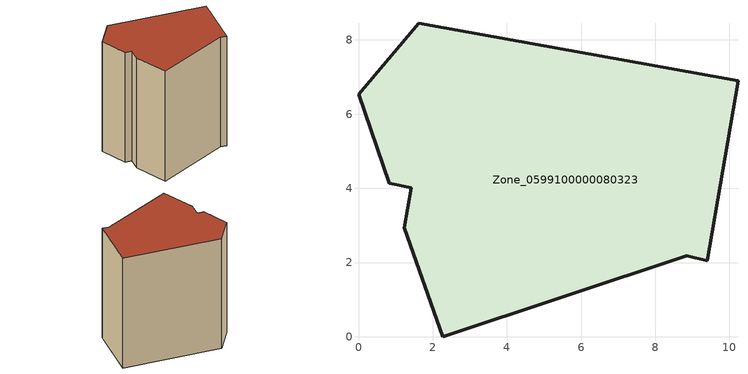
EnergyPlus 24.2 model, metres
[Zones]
Zone_0599100000080323
 floor ground (C_G): 2.27,0 1.24,2.94 1.42,4.02 0.83,4.14 0,6.53 1.62,8.45 10.23,6.9 9.4,2.05 8.85,2.19 z0
 wall outside (C_F): 9.4,2.05 10.23,6.9 1.62,8.45 0,6.53 0.83,4.14 1.42,4.02 1.24,2.94 2.27,0 8.85,2.19 9.4,2.05 z0:10.88
 roof outside (C_R): 1.24,2.94 2.27,0 8.85,2.19 9.4,2.05 10.23,6.9 1.62,8.45 0,6.53 0.83,4.14 1.42,4.02 z10.88
[BUILDING]
Pand.0599100000080323: North Axis=0; Terrain=City; Loads Convergence Tolerance Value=0.04; Temperature Convergence Tolerance Value=0.4; Solar Distribution=FullExterior; Maximum Number of Warmup Days=25; Minimum Number of Warmup Days=1
[Site:Location]
Rotterdam.The.Hague.AP_ZH_NLD Design_Conditions: Latitude=51.96; Longitude=4.45; Time Zone=1; Elevation=-4.5
[SITE:GROUNDTEMPERATURE:BUILDINGSURFACE]
18, 18, 18, 18, 18, 18, 18, 18, 18, 18, 18, 18
[MATERIAL] Thermal Absorptance=0.9; Solar Absorptance=0.7; Visible Absorptance=0.7
Name | Roughness | Thickness | Conductivity | Density | Specific Heat
G.TI.1946 | MediumSmooth | 0.15 | 1 | 540 | 1210
F.TI.1946 | Rough | 0.3 | 0.857143 | 1920 | 840
R.TI.1946 | MediumRough | 0.2 | 0.1 | 1500 | 1000
[CONSTRUCTION]
C_G: G.TI.1946
C_F: F.TI.1946
C_R: R.TI.1946
[ZONE]
Zone_0599100000080323: Type=1; Multiplier=1; Ceiling Height=Autocalculate; Volume=Autocalculate; Floor Area=autocalculate; Part of Total Floor Area=Yes
[ZONEINFILTRATION:DESIGNFLOWRATE]
Infil_Zone_0599100000080323: Zone or ZoneList or Space or SpaceList=Zone_0599100000080323; Schedule=AlwaysOn; Design Flow Rate Calculation Method=Flow/Area; Flow Rate per Floor Area=0.003; Constant Term Coefficient=1; Temperature Term Coefficient=0; Velocity Term Coefficient=0; Velocity Squared Term Coefficient=0
[HVACTEMPLATE:ZONE:IDEALLOADSAIRSYSTEM]
Zone_0599100000080323: Maximum Heating Supply Air Temperature=50; Minimum Cooling Supply Air Temperature=13; Maximum Heating Supply Air Humidity Ratio=0.0156; Minimum Cooling Supply Air Humidity Ratio=0.0077; Heating Limit=NoLimit; Cooling Limit=NoLimit; Dehumidification Control Type=ConstantSensibleHeatRatio; Cooling Sensible Heat Ratio=0.7; Dehumidification Setpoint=60; Humidification Control Type=None; Humidification Setpoint=30; Outdoor Air Method=None; Outdoor Air Flow Rate per Person=0.00944; Outdoor Air Flow Rate per Zone Floor Area=0; Outdoor Air Flow Rate per Zone=0; Demand Controlled Ventilation Type=None; Outdoor Air Economizer Type=NoEconomizer; Heat Recovery Type=None; Sensible Heat Recovery Effectiveness=0.7; Latent Heat Recovery Effectiveness=0.65
[ZONECONTROL:THERMOSTAT]
ThermostatControl_Zone_0599100000080323: Zone or ZoneList=Zone_0599100000080323; Control Type Schedule=DualSetpointControlType; Control 1=Thermostat_Zone_0599100000080323; Temperature Difference Between Cutout And Setpoint=0
[THERMOSTATSETPOINT:DUALSETPOINT]
Thermostat_Zone_0599100000080323: Heating Setpoint Temperature Schedule=HeatingSetpoint_Zone_0599100000080323; Cooling Setpoint Temperature Schedule=CoolingSetpoint_Zone_0599100000080323
[SCHEDULE:COMPACT]
HeatingSetpoint_Zone_0599100000080323: Through: 12/31, For: AllDays, Until: 24:00, 21
CoolingSetpoint_Zone_0599100000080323: Through: 12/31, For: AllDays, Until: 24:00, 24
DualSetpointControlType: Through: 12/31, For: AllDays, Until: 24:00, 4
AlwaysOn: Through: 12/31, For: AllDays, Until: 24:00, 1
